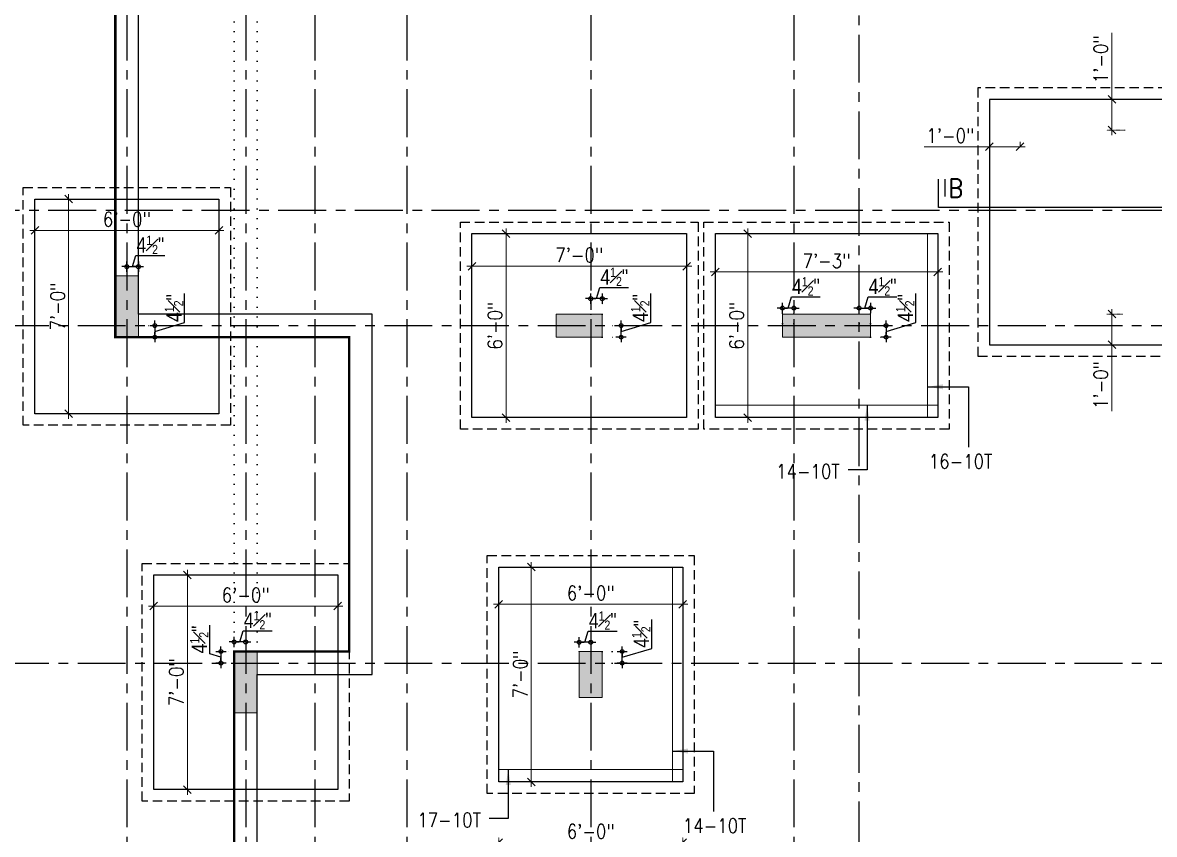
# Model space of a CAD drawing. Header units: inches. Extents: x 1259 to 4988, y 1085 to 3652.
# Drawn here: x 1835.7 to 2278.5, y 2632.8 to 2950.3 of the extents above; entities that cross this region are included whole.
import ezdxf
from ezdxf.enums import TextEntityAlignment as Align

# ---------------------------------------------------------------- set-up
doc = ezdxf.new("R2010")
doc.units = ezdxf.units.IN
doc.header["$LTSCALE"] = 15
doc.header["$MEASUREMENT"] = 0
doc.header["$PDMODE"] = 2
for name, pattern in [('CENTER', [2, 1.25, -0.25, 0.25, -0.25]), ('DOT', [0.25, 0, -0.25]), ('DOT2', [0.125, 0, -0.125]), ('HIDDEN', [0.375, 0.25, -0.125])]:
    doc.linetypes.add(name, pattern=pattern)
for name, color, linetype in [('_COL. HATCH_140', 252, 'Continuous'), ('CENTER', 30, 'CENTER'), ('DIMENSION', 160, 'Continuous'), ('FOT_LN', 242, 'Continuous'), ('SEC_LN', 154, 'Continuous'), ('Wall', 7, 'Continuous')]:
    doc.layers.add(name, color=color, linetype=linetype)
for name, color, linetype, lineweight in [('COL', 7, 'Continuous', 30), ('F DIM', 251, 'Continuous', 18), ('F STEEL', 2, 'Continuous', 20), ('F STEEL 1TEXT', 7, 'Continuous', 15), ('PCC_LN', 1, 'HIDDEN', 25)]:
    doc.layers.add(name, color=color, linetype=linetype, lineweight=lineweight)
doc.styles.add('Q1', font='g13f12d.shx', dxfattribs={"width": 0.8})
doc.styles.add('swis', font='swissc.ttf')
doc.styles.add('swis721cnbt', font='swissc.ttf')
doc.styles.add('VMS-ROMANS', font='romans.shx', dxfattribs={"width": 0.85})
doc.dimstyles.new('AA', dxfattribs={"dimtxt": 24, "dimasz": 12, "dimexe": 0.18, "dimexo": 0.0625, "dimgap": 1, "dimtad": 1, "dimzin": 0, "dimdsep": 46, "dimlunit": 4, "dimtxsty": 'swis', "dimblk": 'ARCHTICK', "dimcen": 0.09, "dimse1": 1, "dimse2": 1, "dimclrd": 7, "dimadec": 0, "dimazin": 0, "dimtfac": 0.5, "dimtofl": 0, "dimtmove": 0, "dimatfit": 3, "dimfxl": 1, "dimtolj": 1, "dimtzin": 0, "dimarcsym": 0})
doc.dimstyles.new('BH-STD', dxfattribs={"dimtxt": 10, "dimasz": 5, "dimexe": 0, "dimexo": 4, "dimgap": 2, "dimtad": 1, "dimzin": 1, "dimdsep": 46, "dimlunit": 4, "dimtxsty": 'Q1', "dimblk": 'ARCHTICK', "dimcen": 1, "dimdle": 4, "dimclrd": 250, "dimclre": 250, "dimclrt": 256, "dimadec": 0, "dimazin": 0, "dimtfac": 1, "dimtofl": 0, "dimtmove": 0, "dimatfit": 3, "dimfxl": 0.18, "dimtolj": 1, "dimtzin": 0, "dimlwd": -1, "dimlwe": -1, "dimarcsym": 0})
doc.dimstyles.get("Standard").update_dxf_attribs({"dimtxt": 6, "dimasz": 1, "dimexe": 0, "dimexo": 0, "dimgap": 0.5, "dimtad": 1, "dimdec": 1, "dimzin": 3, "dimdsep": 46, "dimlunit": 4, "dimtxsty": 'swis721cnbt', "dimblk": 'rp', "dimcen": 0.09, "dimclrd": 251, "dimclre": 3, "dimclrt": 160, "dimadec": 0, "dimazin": 0, "dimtfac": 0.6, "dimtdec": 1, "dimtofl": 0, "dimtmove": 0, "dimatfit": 3, "dimfxl": 9, "dimfrac": 1, "dimtolj": 1, "dimtzin": 0, "dimlwd": -1, "dimlwe": -1, "dimarcsym": 0})

# ---------------------------------------------------------------- blocks, each defined once
blk = doc.blocks.new('rp')
for p, q in [((0, 0), (-2, 0)), ((0, 2), (0, -2)), ((0, 0), (2, 0))]:
    blk.add_line(p, q)
blk.add_circle((0, 0), 0.75)
blk = doc.blocks.new('*D143')
at = {"layer": 'Defpoints', "color": 0, "transparency": 16777216}
for p in [(2057.94, 2842.34), (2057.94, 2836.28), (2062.44, 2836.28)]:
    blk.add_point(p, dxfattribs=at)
at = {"layer": 'DIMENSION', "color": 251, "transparency": 16777216}
for p, q in [((2060.19, 2842.34), (2061.5, 2846.72)), ((2061.5, 2846.72), (2072.77, 2846.72)), ((2061.44, 2842.34), (2058.94, 2842.34))]:
    blk.add_line(p, q, dxfattribs=at)
at = {"layer": 'DIMENSION', "color": 3, "linetype": 'DOT', "transparency": 16777216}
for p, q in [((2057.94, 2836.28), (2057.94, 2842.34)), ((2062.44, 2836.28), (2062.44, 2842.34))]:
    blk.add_line(p, q, dxfattribs=at)
at = {"layer": 'DIMENSION', "color": 251, "transparency": 16777216, "rotation": 180}
blk.add_blockref('rp', (2057.94, 2842.34), dxfattribs=at)
at = {"layer": 'DIMENSION', "color": 251, "transparency": 16777216}
blk.add_blockref('rp', (2062.44, 2842.34), dxfattribs=at)
at = {"layer": 'DIMENSION', "color": 160, "transparency": 16777216, "insert": (2067.13, 2850.84), "char_height": 6, "attachment_point": 5, "style": 'swis721cnbt'}
blk.add_mtext('\\A1;4{\\H0.6x;\\S1#2;}"', dxfattribs=at)
blk = doc.blocks.new('*D144')
at = {"layer": 'Defpoints', "color": 0, "transparency": 16777216}
for p in [(2132.94, 2838.65), (2132.94, 2832.59), (2137.44, 2832.59)]:
    blk.add_point(p, dxfattribs=at)
at = {"layer": 'DIMENSION', "color": 251, "transparency": 16777216}
for p, q in [((2135.19, 2838.65), (2136.5, 2843.03)), ((2136.5, 2843.03), (2147.77, 2843.03)), ((2136.44, 2838.65), (2133.94, 2838.65))]:
    blk.add_line(p, q, dxfattribs=at)
at = {"layer": 'DIMENSION', "color": 3, "linetype": 'DOT', "transparency": 16777216}
for p, q in [((2132.94, 2832.59), (2132.94, 2838.65)), ((2137.44, 2832.59), (2137.44, 2838.65))]:
    blk.add_line(p, q, dxfattribs=at)
at = {"layer": 'DIMENSION', "color": 251, "transparency": 16777216, "rotation": 180}
blk.add_blockref('rp', (2132.94, 2838.65), dxfattribs=at)
at = {"layer": 'DIMENSION', "color": 251, "transparency": 16777216}
blk.add_blockref('rp', (2137.44, 2838.65), dxfattribs=at)
at = {"layer": 'DIMENSION', "color": 160, "transparency": 16777216, "insert": (2142.13, 2847.15), "char_height": 6, "attachment_point": 5, "style": 'swis721cnbt'}
blk.add_mtext('\\A1;4{\\H0.6x;\\S1#2;}"', dxfattribs=at)
blk = doc.blocks.new('*D145')
at = {"layer": 'Defpoints', "color": 0, "transparency": 16777216}
for p in [(2167.44, 2838.65), (2162.94, 2832.59), (2167.44, 2832.59)]:
    blk.add_point(p, dxfattribs=at)
at = {"layer": 'DIMENSION', "color": 251, "transparency": 16777216}
for p, q in [((2165.19, 2838.65), (2166.5, 2843.03)), ((2166.5, 2843.03), (2177.77, 2843.03)), ((2163.94, 2838.65), (2166.44, 2838.65))]:
    blk.add_line(p, q, dxfattribs=at)
at = {"layer": 'DIMENSION', "color": 3, "linetype": 'DOT', "transparency": 16777216}
for p, q in [((2162.94, 2832.59), (2162.94, 2838.65)), ((2167.44, 2832.59), (2167.44, 2838.65))]:
    blk.add_line(p, q, dxfattribs=at)
at = {"layer": 'DIMENSION', "color": 251, "transparency": 16777216, "rotation": 180}
blk.add_blockref('rp', (2162.94, 2838.65), dxfattribs=at)
at = {"layer": 'DIMENSION', "color": 251, "transparency": 16777216}
blk.add_blockref('rp', (2167.44, 2838.65), dxfattribs=at)
at = {"layer": 'DIMENSION', "color": 160, "transparency": 16777216, "insert": (2172.13, 2847.15), "char_height": 6, "attachment_point": 5, "style": 'swis721cnbt'}
blk.add_mtext('\\A1;4{\\H0.6x;\\S1#2;}"', dxfattribs=at)
blk = doc.blocks.new('*D157')
at = {"layer": 'Defpoints', "color": 0, "transparency": 16777216}
for p in [(2062.43, 2704.29), (2070.22, 2704.29), (2062.43, 2699.78)]:
    blk.add_point(p, dxfattribs=at)
at = {"layer": 'DIMENSION', "color": 251, "transparency": 16777216}
for p, q in [((2081.84, 2705.53), (2081.84, 2716.79)), ((2070.22, 2702.04), (2081.84, 2705.53)), ((2070.22, 2700.78), (2070.22, 2703.29))]:
    blk.add_line(p, q, dxfattribs=at)
at = {"layer": 'DIMENSION', "color": 3, "linetype": 'DOT', "transparency": 16777216}
for p, q in [((2062.43, 2704.29), (2070.22, 2704.29)), ((2062.43, 2699.78), (2070.22, 2699.78))]:
    blk.add_line(p, q, dxfattribs=at)
at = {"layer": 'DIMENSION', "color": 251, "transparency": 16777216}
for p, rotation in [((2070.22, 2704.29), 90), ((2070.22, 2699.78), 270)]:
    blk.add_blockref('rp', p, dxfattribs=dict(at, rotation=rotation))
at = {"layer": 'DIMENSION', "color": 160, "transparency": 16777216, "insert": (2077.72, 2711.16), "char_height": 6, "attachment_point": 5, "rotation": 90, "style": 'swis721cnbt'}
blk.add_mtext('\\A1;4{\\H0.6x;\\S1#2;}"', dxfattribs=at)
blk = doc.blocks.new('*D182')
at = {"layer": 'Defpoints', "color": 0, "transparency": 16777216}
for p in [(1880.94, 2831.78), (1880.94, 2827.28), (1887.39, 2827.28)]:
    blk.add_point(p, dxfattribs=at)
at = {"layer": 'DIMENSION', "color": 251, "transparency": 16777216}
for p, q in [((1899.02, 2833.02), (1899.02, 2844.29)), ((1887.39, 2829.53), (1899.02, 2833.02)), ((1887.39, 2830.78), (1887.39, 2828.28))]:
    blk.add_line(p, q, dxfattribs=at)
at = {"layer": 'DIMENSION', "color": 3, "linetype": 'DOT', "transparency": 16777216}
for p, q in [((1880.94, 2831.78), (1887.39, 2831.78)), ((1880.94, 2827.28), (1887.39, 2827.28))]:
    blk.add_line(p, q, dxfattribs=at)
at = {"layer": 'DIMENSION', "color": 251, "transparency": 16777216}
for p, rotation in [((1887.39, 2831.78), 90), ((1887.39, 2827.28), 270)]:
    blk.add_blockref('rp', p, dxfattribs=dict(at, rotation=rotation))
at = {"layer": 'DIMENSION', "color": 160, "transparency": 16777216, "insert": (1894.89, 2838.65), "char_height": 6, "attachment_point": 5, "rotation": 90, "style": 'swis721cnbt'}
blk.add_mtext('\\A1;4{\\H0.6x;\\S1#2;}"', dxfattribs=at)
blk = doc.blocks.new('*D183')
at = {"layer": 'Defpoints', "color": 0, "transparency": 16777216}
for p in [(1880.94, 2854.86), (1876.44, 2851.28), (1880.94, 2851.28)]:
    blk.add_point(p, dxfattribs=at)
at = {"layer": 'DIMENSION', "color": 251, "transparency": 16777216}
for p, q in [((1878.69, 2854.86), (1880, 2859.23)), ((1880, 2859.23), (1891.27, 2859.23)), ((1877.44, 2854.86), (1879.94, 2854.86))]:
    blk.add_line(p, q, dxfattribs=at)
at = {"layer": 'DIMENSION', "color": 3, "linetype": 'DOT', "transparency": 16777216}
for p, q in [((1876.44, 2851.28), (1876.44, 2854.86)), ((1880.94, 2851.28), (1880.94, 2854.86))]:
    blk.add_line(p, q, dxfattribs=at)
at = {"layer": 'DIMENSION', "color": 251, "transparency": 16777216, "rotation": 180}
blk.add_blockref('rp', (1876.44, 2854.86), dxfattribs=at)
at = {"layer": 'DIMENSION', "color": 251, "transparency": 16777216}
blk.add_blockref('rp', (1880.94, 2854.86), dxfattribs=at)
at = {"layer": 'DIMENSION', "color": 160, "transparency": 16777216, "insert": (1885.63, 2863.36), "char_height": 6, "attachment_point": 5, "style": 'swis721cnbt'}
blk.add_mtext('\\A1;4{\\H0.6x;\\S1#2;}"', dxfattribs=at)
blk = doc.blocks.new('*D184')
at = {"layer": 'Defpoints', "color": 0, "transparency": 16777216}
for p in [(1919.97, 2704.28), (1913.26, 2699.78), (1918.43, 2699.78)]:
    blk.add_point(p, dxfattribs=at)
at = {"layer": 'DIMENSION', "color": 251, "transparency": 16777216}
for p, q in [((1908.89, 2703.34), (1908.89, 2714.61)), ((1913.26, 2702.03), (1908.89, 2703.34)), ((1913.26, 2703.28), (1913.26, 2700.78))]:
    blk.add_line(p, q, dxfattribs=at)
at = {"layer": 'DIMENSION', "color": 3, "linetype": 'DOT', "transparency": 16777216}
for p, q in [((1919.97, 2704.28), (1913.26, 2704.28)), ((1918.43, 2699.78), (1913.26, 2699.78))]:
    blk.add_line(p, q, dxfattribs=at)
at = {"layer": 'DIMENSION', "color": 251, "transparency": 16777216}
for p, rotation in [((1913.26, 2704.28), 90), ((1913.26, 2699.78), 270)]:
    blk.add_blockref('rp', p, dxfattribs=dict(at, rotation=rotation))
at = {"layer": 'DIMENSION', "color": 160, "transparency": 16777216, "insert": (1904.76, 2708.98), "char_height": 6, "attachment_point": 5, "rotation": 90, "style": 'swis721cnbt'}
blk.add_mtext('\\A1;4{\\H0.6x;\\S1#2;}"', dxfattribs=at)
blk = doc.blocks.new('*D185')
at = {"layer": 'Defpoints', "color": 0, "transparency": 16777216}
for p in [(1918.43, 2708.03), (1918.43, 2704.28), (1922.93, 2704.28)]:
    blk.add_point(p, dxfattribs=at)
at = {"layer": 'DIMENSION', "color": 251, "transparency": 16777216}
for p, q in [((1920.68, 2708.03), (1921.99, 2712.41)), ((1921.99, 2712.41), (1933.26, 2712.41)), ((1921.93, 2708.03), (1919.43, 2708.03))]:
    blk.add_line(p, q, dxfattribs=at)
at = {"layer": 'DIMENSION', "color": 3, "linetype": 'DOT', "transparency": 16777216}
for p, q in [((1918.43, 2704.28), (1918.43, 2708.03)), ((1922.93, 2704.28), (1922.93, 2708.03))]:
    blk.add_line(p, q, dxfattribs=at)
at = {"layer": 'DIMENSION', "color": 251, "transparency": 16777216, "rotation": 180}
blk.add_blockref('rp', (1918.43, 2708.03), dxfattribs=at)
at = {"layer": 'DIMENSION', "color": 251, "transparency": 16777216}
blk.add_blockref('rp', (1922.93, 2708.03), dxfattribs=at)
at = {"layer": 'DIMENSION', "color": 160, "transparency": 16777216, "insert": (1927.63, 2716.53), "char_height": 6, "attachment_point": 5, "style": 'swis721cnbt'}
blk.add_mtext('\\A1;4{\\H0.6x;\\S1#2;}"', dxfattribs=at)
blk = doc.blocks.new('*D213')
at = {"layer": 'Defpoints', "color": 0, "transparency": 16777216}
for p in [(2167.44, 2831.78), (2167.44, 2827.28), (2173.5, 2827.28)]:
    blk.add_point(p, dxfattribs=at)
at = {"layer": 'DIMENSION', "color": 251, "transparency": 16777216}
for p, q in [((2185.13, 2833.02), (2185.13, 2844.29)), ((2173.5, 2829.53), (2185.13, 2833.02)), ((2173.5, 2830.78), (2173.5, 2828.28))]:
    blk.add_line(p, q, dxfattribs=at)
at = {"layer": 'DIMENSION', "color": 3, "linetype": 'DOT', "transparency": 16777216}
for p, q in [((2167.44, 2831.78), (2173.5, 2831.78)), ((2167.44, 2827.28), (2173.5, 2827.28))]:
    blk.add_line(p, q, dxfattribs=at)
at = {"layer": 'DIMENSION', "color": 251, "transparency": 16777216}
for p, rotation in [((2173.5, 2831.78), 90), ((2173.5, 2827.28), 270)]:
    blk.add_blockref('rp', p, dxfattribs=dict(at, rotation=rotation))
at = {"layer": 'DIMENSION', "color": 160, "transparency": 16777216, "insert": (2181, 2838.65), "char_height": 6, "attachment_point": 5, "rotation": 90, "style": 'swis721cnbt'}
blk.add_mtext('\\A1;4{\\H0.6x;\\S1#2;}"', dxfattribs=at)
blk = doc.blocks.new('*D214')
at = {"layer": 'Defpoints', "color": 0, "transparency": 16777216}
for p in [(2053.43, 2707.89), (2053.43, 2704.29), (2057.93, 2704.29)]:
    blk.add_point(p, dxfattribs=at)
at = {"layer": 'DIMENSION', "color": 251, "transparency": 16777216}
for p, q in [((2055.68, 2707.89), (2056.99, 2712.27)), ((2056.99, 2712.27), (2068.26, 2712.27)), ((2056.93, 2707.89), (2054.43, 2707.89))]:
    blk.add_line(p, q, dxfattribs=at)
at = {"layer": 'DIMENSION', "color": 3, "linetype": 'DOT', "transparency": 16777216}
for p, q in [((2053.43, 2704.29), (2053.43, 2707.89)), ((2057.93, 2704.29), (2057.93, 2707.89))]:
    blk.add_line(p, q, dxfattribs=at)
at = {"layer": 'DIMENSION', "color": 251, "transparency": 16777216, "rotation": 180}
blk.add_blockref('rp', (2053.43, 2707.89), dxfattribs=at)
at = {"layer": 'DIMENSION', "color": 251, "transparency": 16777216}
blk.add_blockref('rp', (2057.93, 2707.89), dxfattribs=at)
at = {"layer": 'DIMENSION', "color": 160, "transparency": 16777216, "insert": (2062.63, 2716.39), "char_height": 6, "attachment_point": 5, "style": 'swis721cnbt'}
blk.add_mtext('\\A1;4{\\H0.6x;\\S1#2;}"', dxfattribs=at)
blk = doc.blocks.new('RTGHRTHTYJY')
at = {"layer": '_COL. HATCH_140', "ltscale": 9}
for points in [[(230665.27, -71835.07), (230674.27, -71835.07), (230674.27, -71811.07), (230665.27, -71811.07)], [(230837.77, -71826.07), (230837.77, -71835.07), (230855.77, -71835.07), (230855.77, -71826.07)], [(230926.27, -71826.07), (230926.27, -71835.07), (230960.77, -71835.07), (230960.77, -71826.07)], [(230711.77, -71982.07), (230720.77, -71982.07), (230720.77, -71958.07), (230711.77, -71958.07)], [(230855.77, -71958.06), (230846.77, -71958.06), (230846.77, -71976.06), (230855.77, -71976.06)]]:
    blk.add_hatch(color=256, dxfattribs=at).paths.add_polyline_path(points)
at = {"layer": 'COL', "lineweight": 13}
for points in [[(230665.27, -71835.07), (230674.27, -71835.07), (230674.27, -71811.07), (230665.27, -71811.07)], [(230837.77, -71826.07), (230837.77, -71835.07), (230855.77, -71835.07), (230855.77, -71826.07)], [(230926.27, -71826.07), (230926.27, -71835.07), (230960.77, -71835.07), (230960.77, -71826.07)], [(230711.77, -71982.07), (230720.77, -71982.07), (230720.77, -71958.07), (230711.77, -71958.07)], [(230855.77, -71958.06), (230846.77, -71958.06), (230846.77, -71976.06), (230855.77, -71976.06)]]:
    blk.add_lwpolyline(points, close=True, dxfattribs=at)
blk = doc.blocks.new('_OBLIQUE')
at = {"color": 0, "linetype": 'ByBlock'}
blk.add_line((-0.5, -0.5), (0.5, 0.5), dxfattribs=at)
blk = doc.blocks.new('*D13')
at = {"layer": 'Defpoints', "color": 0, "ltscale": 0.005, "transparency": 16777216}
for p in [(163315.53, -67319.91, 0), (163387.53, -67319.91, 0), (163315.53, -67332.14)]:
    blk.add_point(p, dxfattribs=at)
at = {"layer": 'F DIM', "color": 7, "linetype": 'DOT2', "ltscale": 0.005, "transparency": 16777216}
for p, q in [((163315.53, -67319.91), (163315.53, -67334.14)), ((163387.53, -67319.91), (163387.53, -67334.14))]:
    blk.add_line(p, q, dxfattribs=at)
at = {"layer": 'F DIM', "color": 7, "ltscale": 0.005, "transparency": 16777216}
blk.add_line((163389.53, -67332.14), (163313.53, -67332.14), dxfattribs=at)
at = {"layer": 'F DIM', "color": 7, "ltscale": 0.005, "transparency": 16777216, "xscale": 3, "yscale": 3, "zscale": 3, "rotation": 180}
blk.add_blockref('_OBLIQUE', (163315.53, -67332.14), dxfattribs=at)
at = {"layer": 'F DIM', "color": 7, "ltscale": 0.005, "transparency": 16777216, "xscale": 3, "yscale": 3, "zscale": 3}
blk.add_blockref('_OBLIQUE', (163387.53, -67332.14), dxfattribs=at)
at = {"layer": 'F DIM', "color": 0, "ltscale": 0.005, "transparency": 16777216, "insert": (163351.53, -67327.81), "char_height": 5.6, "attachment_point": 5, "style": 'VMS-ROMANS'}
blk.add_mtext('\\A1;6\'-0"', dxfattribs=at)
blk = doc.blocks.new('*D14')
at = {"layer": 'Defpoints', "color": 0, "ltscale": 0.005, "transparency": 16777216}
for p in [(163315.53, -67319.91, 0), (163315.53, -67403.91, 0), (163328.75, -67403.91)]:
    blk.add_point(p, dxfattribs=at)
at = {"layer": 'F DIM', "color": 7, "linetype": 'DOT2', "ltscale": 0.005, "transparency": 16777216}
for p, q in [((163315.53, -67319.91), (163330.75, -67319.91)), ((163315.53, -67403.91), (163330.75, -67403.91))]:
    blk.add_line(p, q, dxfattribs=at)
at = {"layer": 'F DIM', "color": 7, "ltscale": 0.005, "transparency": 16777216}
blk.add_line((163328.75, -67317.91), (163328.75, -67405.91), dxfattribs=at)
at = {"layer": 'F DIM', "color": 7, "ltscale": 0.005, "transparency": 16777216, "xscale": 3, "yscale": 3, "zscale": 3}
for p, rotation in [((163328.75, -67319.91), 90), ((163328.75, -67403.91), 270)]:
    blk.add_blockref('_OBLIQUE', p, dxfattribs=dict(at, rotation=rotation))
at = {"layer": 'F DIM', "color": 0, "ltscale": 0.005, "transparency": 16777216, "insert": (163324.42, -67361.91), "char_height": 5.6, "attachment_point": 5, "rotation": 90, "style": 'VMS-ROMANS'}
blk.add_mtext('\\A1;7\'-0"', dxfattribs=at)
blk = doc.blocks.new('*D17')
at = {"layer": 'Defpoints', "color": 0, "ltscale": 0.005, "transparency": 16777216}
for p in [(163269.03, -67172.91, 0), (163341.03, -67172.91, 0), (163269.03, -67185.14)]:
    blk.add_point(p, dxfattribs=at)
at = {"layer": 'F DIM', "color": 7, "linetype": 'DOT2', "ltscale": 0.005, "transparency": 16777216}
for p, q in [((163269.03, -67172.91), (163269.03, -67187.14)), ((163341.03, -67172.91), (163341.03, -67187.14))]:
    blk.add_line(p, q, dxfattribs=at)
at = {"layer": 'F DIM', "color": 7, "ltscale": 0.005, "transparency": 16777216}
blk.add_line((163343.03, -67185.14), (163267.03, -67185.14), dxfattribs=at)
at = {"layer": 'F DIM', "color": 7, "ltscale": 0.005, "transparency": 16777216, "xscale": 3, "yscale": 3, "zscale": 3, "rotation": 180}
blk.add_blockref('_OBLIQUE', (163269.03, -67185.14), dxfattribs=at)
at = {"layer": 'F DIM', "color": 7, "ltscale": 0.005, "transparency": 16777216, "xscale": 3, "yscale": 3, "zscale": 3}
blk.add_blockref('_OBLIQUE', (163341.03, -67185.14), dxfattribs=at)
at = {"layer": 'F DIM', "color": 0, "ltscale": 0.005, "transparency": 16777216, "insert": (163305.03, -67180.81), "char_height": 5.6, "attachment_point": 5, "style": 'VMS-ROMANS'}
blk.add_mtext('\\A1;6\'-0"', dxfattribs=at)
blk = doc.blocks.new('*D18')
at = {"layer": 'Defpoints', "color": 0, "ltscale": 0.005, "transparency": 16777216}
for p in [(163269.03, -67172.91, 0), (163269.03, -67256.91, 0), (163282.25, -67256.91)]:
    blk.add_point(p, dxfattribs=at)
at = {"layer": 'F DIM', "color": 7, "linetype": 'DOT2', "ltscale": 0.005, "transparency": 16777216}
for p, q in [((163269.03, -67172.91), (163284.25, -67172.91)), ((163269.03, -67256.91), (163284.25, -67256.91))]:
    blk.add_line(p, q, dxfattribs=at)
at = {"layer": 'F DIM', "color": 7, "ltscale": 0.005, "transparency": 16777216}
blk.add_line((163282.25, -67170.91), (163282.25, -67258.91), dxfattribs=at)
at = {"layer": 'F DIM', "color": 7, "ltscale": 0.005, "transparency": 16777216, "xscale": 3, "yscale": 3, "zscale": 3}
for p, rotation in [((163282.25, -67172.91), 90), ((163282.25, -67256.91), 270)]:
    blk.add_blockref('_OBLIQUE', p, dxfattribs=dict(at, rotation=rotation))
at = {"layer": 'F DIM', "color": 0, "ltscale": 0.005, "transparency": 16777216, "insert": (163277.92, -67214.91), "char_height": 5.6, "attachment_point": 5, "rotation": 90, "style": 'VMS-ROMANS'}
blk.add_mtext('\\A1;7\'-0"', dxfattribs=at)
blk = doc.blocks.new('*D43')
at = {"layer": 'Defpoints', "color": 0, "ltscale": 0.005, "transparency": 16777216}
for p in [(163450.54, -67424.64), (163450.54, -67436.91), (163522.54, -67436.91)]:
    blk.add_point(p, dxfattribs=at)
at = {"layer": 'F DIM', "color": 7, "ltscale": 0.005, "transparency": 16777216}
blk.add_line((163524.54, -67424.64), (163448.54, -67424.64), dxfattribs=at)
at = {"layer": 'F DIM', "color": 7, "linetype": 'DOT2', "ltscale": 0.005, "transparency": 16777216}
for p, q in [((163450.54, -67436.91), (163450.54, -67422.64)), ((163522.54, -67436.91), (163522.54, -67422.64))]:
    blk.add_line(p, q, dxfattribs=at)
at = {"layer": 'F DIM', "color": 7, "ltscale": 0.005, "transparency": 16777216, "xscale": 3, "yscale": 3, "zscale": 3, "rotation": 180}
blk.add_blockref('_OBLIQUE', (163450.54, -67424.64), dxfattribs=at)
at = {"layer": 'F DIM', "color": 7, "ltscale": 0.005, "transparency": 16777216, "xscale": 3, "yscale": 3, "zscale": 3}
blk.add_blockref('_OBLIQUE', (163522.54, -67424.64), dxfattribs=at)
at = {"layer": 'F DIM', "color": 0, "ltscale": 0.005, "transparency": 16777216, "insert": (163486.54, -67420.31), "char_height": 5.6, "attachment_point": 5, "style": 'VMS-ROMANS'}
blk.add_mtext('\\A1;6\'-0"', dxfattribs=at)
blk = doc.blocks.new('*D44')
at = {"layer": 'Defpoints', "color": 0, "ltscale": 0.005, "transparency": 16777216}
for p in [(163450.53, -67316.9), (163522.53, -67316.9), (163450.53, -67331.39)]:
    blk.add_point(p, dxfattribs=at)
at = {"layer": 'F DIM', "color": 7, "linetype": 'DOT2', "ltscale": 0.005, "transparency": 16777216}
for p, q in [((163450.53, -67316.9), (163450.53, -67333.39)), ((163522.53, -67316.9), (163522.53, -67333.39))]:
    blk.add_line(p, q, dxfattribs=at)
at = {"layer": 'F DIM', "color": 7, "ltscale": 0.005, "transparency": 16777216}
blk.add_line((163524.53, -67331.39), (163448.53, -67331.39), dxfattribs=at)
at = {"layer": 'F DIM', "color": 7, "ltscale": 0.005, "transparency": 16777216, "xscale": 3, "yscale": 3, "zscale": 3, "rotation": 180}
blk.add_blockref('_OBLIQUE', (163450.53, -67331.39), dxfattribs=at)
at = {"layer": 'F DIM', "color": 7, "ltscale": 0.005, "transparency": 16777216, "xscale": 3, "yscale": 3, "zscale": 3}
blk.add_blockref('_OBLIQUE', (163522.53, -67331.39), dxfattribs=at)
at = {"layer": 'F DIM', "color": 0, "ltscale": 0.005, "transparency": 16777216, "insert": (163486.53, -67327.06), "char_height": 5.6, "attachment_point": 5, "style": 'VMS-ROMANS'}
blk.add_mtext('\\A1;6\'-0"', dxfattribs=at)
blk = doc.blocks.new('*D45')
at = {"layer": 'Defpoints', "color": 0, "ltscale": 0.005, "transparency": 16777216}
for p in [(163450.53, -67316.9), (163450.53, -67400.9), (163463.27, -67400.9)]:
    blk.add_point(p, dxfattribs=at)
at = {"layer": 'F DIM', "color": 7, "ltscale": 0.005, "transparency": 16777216}
blk.add_line((163463.27, -67314.9), (163463.27, -67402.9), dxfattribs=at)
at = {"layer": 'F DIM', "color": 7, "linetype": 'DOT2', "ltscale": 0.005, "transparency": 16777216}
for p, q in [((163450.53, -67316.9), (163465.27, -67316.9)), ((163450.53, -67400.9), (163465.27, -67400.9))]:
    blk.add_line(p, q, dxfattribs=at)
at = {"layer": 'F DIM', "color": 7, "ltscale": 0.005, "transparency": 16777216, "xscale": 3, "yscale": 3, "zscale": 3}
for p, rotation in [((163463.27, -67316.9), 90), ((163463.27, -67400.9), 270)]:
    blk.add_blockref('_OBLIQUE', p, dxfattribs=dict(at, rotation=rotation))
at = {"layer": 'F DIM', "color": 0, "ltscale": 0.005, "transparency": 16777216, "insert": (163458.94, -67358.9), "char_height": 5.6, "attachment_point": 5, "rotation": 90, "style": 'VMS-ROMANS'}
blk.add_mtext('\\A1;7\'-0"', dxfattribs=at)
blk = doc.blocks.new('_ArchTick')
at = {"color": 0, "linetype": 'ByBlock', "const_width": 0.15}
blk.add_lwpolyline([(-0.5, -0.5), (0.5, 0.5)], dxfattribs=at)
blk = doc.blocks.new('*D46')
at = {"layer": 'Defpoints', "color": 0, "ltscale": 0.005, "transparency": 16777216}
for p in [(163440.04, -67186.41), (163524.04, -67186.41), (163440.04, -67199.15)]:
    blk.add_point(p, dxfattribs=at)
at = {"layer": 'F DIM', "color": 7, "linetype": 'DOT2', "ltscale": 0.005, "transparency": 16777216}
for p, q in [((163440.04, -67186.41), (163440.04, -67201.15)), ((163524.04, -67186.41), (163524.04, -67201.15))]:
    blk.add_line(p, q, dxfattribs=at)
at = {"layer": 'F DIM', "color": 7, "ltscale": 0.005, "transparency": 16777216}
blk.add_line((163526.04, -67199.15), (163438.04, -67199.15), dxfattribs=at)
at = {"layer": 'F DIM', "color": 7, "ltscale": 0.005, "transparency": 16777216, "xscale": 3, "yscale": 3, "zscale": 3, "rotation": 180}
blk.add_blockref('_OBLIQUE', (163440.04, -67199.15), dxfattribs=at)
at = {"layer": 'F DIM', "color": 7, "ltscale": 0.005, "transparency": 16777216, "xscale": 3, "yscale": 3, "zscale": 3}
blk.add_blockref('_OBLIQUE', (163524.04, -67199.15), dxfattribs=at)
at = {"layer": 'F DIM', "color": 0, "ltscale": 0.005, "transparency": 16777216, "insert": (163482.04, -67194.82), "char_height": 5.6, "attachment_point": 5, "style": 'VMS-ROMANS'}
blk.add_mtext('\\A1;7\'-0"', dxfattribs=at)
blk = doc.blocks.new('*D47')
at = {"layer": 'Defpoints', "color": 0, "ltscale": 0.005, "transparency": 16777216}
for p in [(163440.04, -67186.41), (163453.42, -67186.41), (163440.04, -67258.41)]:
    blk.add_point(p, dxfattribs=at)
at = {"layer": 'F DIM', "color": 7, "linetype": 'DOT2', "ltscale": 0.005, "transparency": 16777216}
for p, q in [((163440.04, -67186.41), (163455.42, -67186.41)), ((163440.04, -67258.41), (163455.42, -67258.41))]:
    blk.add_line(p, q, dxfattribs=at)
at = {"layer": 'F DIM', "color": 7, "ltscale": 0.005, "transparency": 16777216}
blk.add_line((163453.42, -67260.41), (163453.42, -67184.41), dxfattribs=at)
at = {"layer": 'F DIM', "color": 7, "ltscale": 0.005, "transparency": 16777216, "xscale": 3, "yscale": 3, "zscale": 3}
for p, rotation in [((163453.42, -67186.41), 90), ((163453.42, -67258.41), 270)]:
    blk.add_blockref('_OBLIQUE', p, dxfattribs=dict(at, rotation=rotation))
at = {"layer": 'F DIM', "color": 0, "ltscale": 0.005, "transparency": 16777216, "insert": (163449.09, -67222.41), "char_height": 5.6, "attachment_point": 5, "rotation": 90, "style": 'VMS-ROMANS'}
blk.add_mtext('\\A1;6\'-0"', dxfattribs=at)
blk = doc.blocks.new('*D48')
at = {"layer": 'Defpoints', "color": 0, "ltscale": 0.005, "transparency": 16777216}
for p in [(163535.29, -67186.41), (163622.29, -67186.41), (163535.29, -67201.39)]:
    blk.add_point(p, dxfattribs=at)
at = {"layer": 'F DIM', "color": 7, "linetype": 'DOT2', "ltscale": 0.005, "transparency": 16777216}
for p, q in [((163535.29, -67186.41), (163535.29, -67203.39)), ((163622.29, -67186.41), (163622.29, -67203.39))]:
    blk.add_line(p, q, dxfattribs=at)
at = {"layer": 'F DIM', "color": 7, "ltscale": 0.005, "transparency": 16777216}
blk.add_line((163624.29, -67201.39), (163533.29, -67201.39), dxfattribs=at)
at = {"layer": 'F DIM', "color": 7, "ltscale": 0.005, "transparency": 16777216, "xscale": 3, "yscale": 3, "zscale": 3, "rotation": 180}
blk.add_blockref('_OBLIQUE', (163535.29, -67201.39), dxfattribs=at)
at = {"layer": 'F DIM', "color": 7, "ltscale": 0.005, "transparency": 16777216, "xscale": 3, "yscale": 3, "zscale": 3}
blk.add_blockref('_OBLIQUE', (163622.29, -67201.39), dxfattribs=at)
at = {"layer": 'F DIM', "color": 0, "ltscale": 0.005, "transparency": 16777216, "insert": (163578.79, -67197.06), "char_height": 5.6, "attachment_point": 5, "style": 'VMS-ROMANS'}
blk.add_mtext('\\A1;7\'-3"', dxfattribs=at)
blk = doc.blocks.new('*D49')
at = {"layer": 'Defpoints', "color": 0, "ltscale": 0.005, "transparency": 16777216}
for p in [(163535.29, -67186.41), (163535.29, -67258.41), (163547.97, -67258.41)]:
    blk.add_point(p, dxfattribs=at)
at = {"layer": 'F DIM', "color": 7, "linetype": 'DOT2', "ltscale": 0.005, "transparency": 16777216}
for p, q in [((163535.29, -67186.41), (163549.97, -67186.41)), ((163535.29, -67258.41), (163549.97, -67258.41))]:
    blk.add_line(p, q, dxfattribs=at)
at = {"layer": 'F DIM', "color": 7, "ltscale": 0.005, "transparency": 16777216}
blk.add_line((163547.97, -67184.41), (163547.97, -67260.41), dxfattribs=at)
at = {"layer": 'F DIM', "color": 7, "ltscale": 0.005, "transparency": 16777216, "xscale": 3, "yscale": 3, "zscale": 3}
for p, rotation in [((163547.97, -67186.41), 90), ((163547.97, -67258.41), 270)]:
    blk.add_blockref('_OBLIQUE', p, dxfattribs=dict(at, rotation=rotation))
at = {"layer": 'F DIM', "color": 0, "ltscale": 0.005, "transparency": 16777216, "insert": (163543.63, -67222.41), "char_height": 5.6, "attachment_point": 5, "rotation": 90, "style": 'VMS-ROMANS'}
blk.add_mtext('\\A1;6\'-0"', dxfattribs=at)
blk = doc.blocks.new('*D89')
at = {"layer": 'Defpoints', "color": 0, "ltscale": 0.005, "transparency": 16777216}
for p in [(163642.54, -67152.43), (163642.54, -67152.43), (163654.54, -67152.43)]:
    blk.add_point(p, dxfattribs=at)
at = {"layer": 'F DIM', "color": 7, "ltscale": 0.005, "transparency": 16777216}
for p, q in [((163642.54, -67152.43), (163616.96, -67152.43)), ((163656.54, -67152.43), (163642.54, -67152.43))]:
    blk.add_line(p, q, dxfattribs=at)
at = {"layer": 'F DIM', "color": 7, "linetype": 'DOT2', "ltscale": 0.005, "transparency": 16777216}
for p, q in [((163642.54, -67152.43), (163642.54, -67150.43)), ((163654.54, -67152.43), (163654.54, -67150.43))]:
    blk.add_line(p, q, dxfattribs=at)
at = {"layer": 'F DIM', "color": 7, "ltscale": 0.005, "transparency": 16777216, "xscale": 3, "yscale": 3, "zscale": 3, "rotation": 180}
blk.add_blockref('_OBLIQUE', (163642.54, -67152.43), dxfattribs=at)
at = {"layer": 'F DIM', "color": 7, "ltscale": 0.005, "transparency": 16777216, "xscale": 3, "yscale": 3, "zscale": 3}
blk.add_blockref('_OBLIQUE', (163654.54, -67152.43), dxfattribs=at)
at = {"layer": 'F DIM', "color": 0, "ltscale": 0.005, "transparency": 16777216, "insert": (163627.26, -67148.09), "char_height": 5.6, "attachment_point": 5, "style": 'VMS-ROMANS'}
blk.add_mtext('\\A1;1\'-0"', dxfattribs=at)
blk = doc.blocks.new('*D90')
at = {"layer": 'Defpoints', "color": 0, "ltscale": 0.005, "transparency": 16777216}
for p in [(163690.44, -67133.91), (163695.65, -67133.91), (163695.65, -67145.91)]:
    blk.add_point(p, dxfattribs=at)
at = {"layer": 'F DIM', "color": 7, "ltscale": 0.005, "transparency": 16777216}
for p, q in [((163690.44, -67133.91), (163690.44, -67107.89)), ((163690.44, -67147.91), (163690.44, -67133.91))]:
    blk.add_line(p, q, dxfattribs=at)
at = {"layer": 'F DIM', "color": 7, "linetype": 'DOT2', "ltscale": 0.005, "transparency": 16777216}
for p, q in [((163695.65, -67133.91), (163688.44, -67133.91)), ((163695.65, -67145.91), (163688.44, -67145.91))]:
    blk.add_line(p, q, dxfattribs=at)
at = {"layer": 'F DIM', "color": 7, "ltscale": 0.005, "transparency": 16777216, "xscale": 3, "yscale": 3, "zscale": 3}
for p, rotation in [((163690.44, -67133.91), 90), ((163690.44, -67145.91), 270)]:
    blk.add_blockref('_OBLIQUE', p, dxfattribs=dict(at, rotation=rotation))
at = {"layer": 'F DIM', "color": 0, "ltscale": 0.005, "transparency": 16777216, "insert": (163686.11, -67118.18), "char_height": 5.6, "attachment_point": 5, "rotation": 90, "style": 'VMS-ROMANS'}
blk.add_mtext('\\A1;1\'-0"', dxfattribs=at)
blk = doc.blocks.new('*D91')
at = {"layer": 'Defpoints', "color": 0, "ltscale": 0.005, "transparency": 16777216}
for p in [(163694.78, -67217.91), (163690.44, -67229.91), (163694.78, -67229.91)]:
    blk.add_point(p, dxfattribs=at)
at = {"layer": 'F DIM', "color": 7, "linetype": 'DOT2', "ltscale": 0.005, "transparency": 16777216}
for p, q in [((163694.78, -67217.91), (163688.44, -67217.91)), ((163694.78, -67229.91), (163688.44, -67229.91))]:
    blk.add_line(p, q, dxfattribs=at)
at = {"layer": 'F DIM', "color": 7, "ltscale": 0.005, "transparency": 16777216}
for p, q in [((163690.44, -67215.91), (163690.44, -67229.91)), ((163690.44, -67229.91), (163690.44, -67255.93))]:
    blk.add_line(p, q, dxfattribs=at)
at = {"layer": 'F DIM', "color": 7, "ltscale": 0.005, "transparency": 16777216, "xscale": 3, "yscale": 3, "zscale": 3}
for p, rotation in [((163690.44, -67217.91), 90), ((163690.44, -67229.91), 270)]:
    blk.add_blockref('_OBLIQUE', p, dxfattribs=dict(at, rotation=rotation))
at = {"layer": 'F DIM', "color": 0, "ltscale": 0.005, "transparency": 16777216, "insert": (163686.11, -67245.63), "char_height": 5.6, "attachment_point": 5, "rotation": 90, "style": 'VMS-ROMANS'}
blk.add_mtext('\\A1;1\'-0"', dxfattribs=at)
blk = doc.blocks.new('*D215')
at = {"layer": 'Defpoints', "color": 0, "transparency": 16777216}
for p in [(2062.44, 2831.78), (2069.82, 2831.78), (2062.44, 2827.28)]:
    blk.add_point(p, dxfattribs=at)
at = {"layer": 'DIMENSION', "color": 251, "transparency": 16777216}
for p, q in [((2081.45, 2833.02), (2081.45, 2844.29)), ((2069.82, 2829.53), (2081.45, 2833.02)), ((2069.82, 2828.28), (2069.82, 2830.78))]:
    blk.add_line(p, q, dxfattribs=at)
at = {"layer": 'DIMENSION', "color": 3, "linetype": 'DOT', "transparency": 16777216}
for p, q in [((2062.44, 2831.78), (2069.82, 2831.78)), ((2062.44, 2827.28), (2069.82, 2827.28))]:
    blk.add_line(p, q, dxfattribs=at)
at = {"layer": 'DIMENSION', "color": 251, "transparency": 16777216}
for p, rotation in [((2069.82, 2831.78), 90), ((2069.82, 2827.28), 270)]:
    blk.add_blockref('rp', p, dxfattribs=dict(at, rotation=rotation))
at = {"layer": 'DIMENSION', "color": 160, "transparency": 16777216, "insert": (2077.32, 2838.65), "char_height": 6, "attachment_point": 5, "rotation": 90, "style": 'swis721cnbt'}
blk.add_mtext('\\A1;4{\\H0.6x;\\S1#2;}"', dxfattribs=at)
blk = doc.blocks.new('*D95')
at = {"layer": 'Defpoints', "color": 0, "transparency": 16777216}
for p in [(1918.44, 3254.26), (1918.44, 2704.28), (1927.43, 2704.28)]:
    blk.add_point(p, dxfattribs=at)
at = {"layer": 'DIMENSION', "color": 3, "linetype": 'DOT', "transparency": 16777216}
for p, q in [((1918.44, 2704.28), (1918.44, 3254.26)), ((1927.43, 2704.28), (1927.43, 3254.26))]:
    blk.add_line(p, q, dxfattribs=at)
at = {"layer": 'DIMENSION', "color": 251, "transparency": 16777216}
blk.add_line((1926.43, 3254.26), (1919.44, 3254.26), dxfattribs=at)
at = {"layer": 'DIMENSION', "color": 251, "transparency": 16777216, "rotation": 180}
blk.add_blockref('rp', (1918.44, 3254.26), dxfattribs=at)
at = {"layer": 'DIMENSION', "color": 251, "transparency": 16777216}
blk.add_blockref('rp', (1927.43, 3254.26), dxfattribs=at)
at = {"layer": 'DIMENSION', "color": 160, "transparency": 16777216, "insert": (1922.94, 3257.84), "char_height": 6, "attachment_point": 5, "style": 'swis721cnbt'}
blk.add_mtext('\\A1;9"', dxfattribs=at)
blk = doc.blocks.new('GERFGERGER')
at = {"layer": 'F STEEL', "color": 140}
for p, q in [((163618.345, -67258.407), (163618.345, -67186.407)), ((163535.285, -67253.588), (163622.285, -67253.588)), ((163518.586, -67400.897), (163518.586, -67316.897)), ((163450.526, -67396.078), (163522.526, -67396.078))]:
    blk.add_line(p, q, dxfattribs=at)
at = {"layer": 'FOT_LN'}
for points in [[(163741.535, -67133.907), (163642.535, -67133.907), (163642.535, -67229.907), (163741.535, -67229.907)], [(163269.026, -67172.907), (163341.026, -67172.907), (163341.026, -67256.907), (163269.026, -67256.907)], [(163524.035, -67186.406), (163524.035, -67258.406), (163440.035, -67258.406), (163440.035, -67186.406)], [(163535.285, -67258.407), (163535.285, -67186.407), (163622.285, -67186.407), (163622.285, -67258.407)], [(163315.526, -67319.909), (163387.526, -67319.909), (163387.526, -67403.909), (163315.526, -67403.909)], [(163450.526, -67316.897), (163522.526, -67316.897), (163522.526, -67400.897), (163450.526, -67400.897)]]:
    blk.add_lwpolyline(points, close=True, dxfattribs=at)
at = {"layer": 'PCC_LN', "color": 64}
for points in [[(163746.035, -67129.407), (163638.035, -67129.407), (163638.035, -67234.407), (163746.035, -67234.407)], [(163264.526, -67168.407), (163345.526, -67168.407), (163345.526, -67261.407), (163264.526, -67261.407)], [(163528.535, -67181.906), (163528.535, -67262.906), (163435.535, -67262.906), (163435.535, -67181.906)], [(163530.785, -67262.907), (163530.785, -67181.907), (163626.785, -67181.907), (163626.785, -67262.907)], [(163311.026, -67315.409), (163392.026, -67315.409), (163392.026, -67408.409), (163311.026, -67408.409)], [(163446.026, -67312.397), (163527.026, -67312.397), (163527.026, -67405.397), (163446.026, -67405.397)]]:
    blk.add_lwpolyline(points, close=True, dxfattribs=at)
at = {"layer": 'SEC_LN'}
blk.add_line((163625.034, -67165.093, 0), (163625.034, -67171.931, 0), dxfattribs=at)
at = {"layer": 'SEC_LN', "elevation": 0}
blk.add_lwpolyline([(163758.955, -67165.093), (163758.955, -67176.183), (163622.581, -67176.183), (163622.581, -67165.093)], dxfattribs=at)
at = {"layer": 'Wall'}
blk.add_blockref('RTGHRTHTYJY', (-67364.739, 4608.166), dxfattribs=at)
at = {"layer": 'F STEEL 1TEXT', "style": 'VMS-ROMANS', "width": 0.85}
for s, p in [('16-10T', (163618.808, -67280.037, 0)), ('14-10T', (163559.061, -67283.945)), ('17-10T', (163418.679, -67420.332)), ('14-10T', (163522.564, -67422.526, 0))]:
    blk.add_text(s, height=5.6, dxfattribs=at).set_placement(p, align=Align.BOTTOM_LEFT)
at = {"layer": 'SEC_LN', "style": 'VMS-ROMANS', "width": 0.85}
blk.add_text('B', height=7.301, dxfattribs=at).set_placement((163626.523, -67174.491, 0), align=Align.BOTTOM_LEFT)
at = {"layer": 'F DIM', "color": 0, "ltscale": 0.005}
for base, p1, p2, picture, middle in [((163690.445, -67133.907), (163695.646, -67145.907), (163695.646, -67133.907), '*D90', (163690.445, -67118.183)), ((163690.445, -67229.907), (163694.778, -67217.907), (163694.778, -67229.907), '*D91', (163690.445, -67245.632))]:
    dim = blk.add_linear_dim(base=base, p1=p1, p2=p2, angle=90, dimstyle='BH-STD', override={"dimtxt": 5.6, "dimasz": 3, "dimexe": 2, "dimexo": 0, "dimgap": 1, "dimtxsty": 'VMS-ROMANS', "dimblk1": 'OBLIQUE', "dimblk2": 'OBLIQUE', "dimsah": 1, "dimdle": 2, "dimclrd": 7, "dimclre": 7, "dimclrt": 0, "dimfxl": 100, "dimfxlon": 1}, dxfattribs=at)
    dim.commit()
    dim.dimension.update_dxf_attribs({"geometry": picture, "text_midpoint": middle, "dimtype": 128})
dim = blk.add_linear_dim(base=(163642.535, -67152.426), p1=(163654.535, -67152.426), p2=(163642.535, -67152.426), dimstyle='BH-STD', override={"dimtxt": 5.6, "dimasz": 3, "dimexe": 2, "dimexo": 0, "dimgap": 1, "dimtxsty": 'VMS-ROMANS', "dimblk1": 'OBLIQUE', "dimblk2": 'OBLIQUE', "dimsah": 1, "dimdle": 2, "dimclrd": 7, "dimclre": 7, "dimclrt": 0, "dimfxl": 100, "dimfxlon": 1}, dxfattribs=at)
dim.commit()
dim.dimension.update_dxf_attribs({"geometry": '*D89', "text_midpoint": (163627.256, -67152.426), "dimtype": 128})
for base, p1, p2, picture, middle in [((163269.026, -67185.143, 0), (163341.026, -67172.907), (163269.026, -67172.907), '*D17', (163305.026, -67180.81, 0)), ((163440.035, -67199.153), (163524.035, -67186.406), (163440.035, -67186.406), '*D46', (163482.035, -67194.819)), ((163535.285, -67201.394), (163622.285, -67186.407), (163535.285, -67186.407), '*D48', (163578.785, -67197.061)), ((163315.526, -67332.144, 0), (163387.526, -67319.909), (163315.526, -67319.909), '*D13', (163351.526, -67327.811, 0)), ((163450.526, -67331.39), (163522.526, -67316.897), (163450.526, -67316.897), '*D44', (163486.526, -67327.057)), ((163450.535, -67424.645), (163522.535, -67436.907), (163450.535, -67436.907), '*D43', (163486.535, -67420.311))]:
    dim = blk.add_linear_dim(base=base, p1=p1, p2=p2, dimstyle='BH-STD', override={"dimtxt": 5.6, "dimasz": 3, "dimexe": 2, "dimexo": 0, "dimgap": 1, "dimtxsty": 'VMS-ROMANS', "dimblk1": 'OBLIQUE', "dimblk2": 'OBLIQUE', "dimsah": 1, "dimdle": 2, "dimclrd": 7, "dimclre": 7, "dimclrt": 0, "dimfxl": 100, "dimfxlon": 1}, dxfattribs=at)
    dim.commit()
    dim.dimension.update_dxf_attribs({"geometry": picture, "text_midpoint": middle})
for base, p1, p2, picture, middle in [((163282.253, -67256.907, 0), (163269.026, -67172.907), (163269.026, -67256.907), '*D18', (163277.92, -67214.907, 0)), ((163453.423, -67186.406), (163440.035, -67258.406), (163440.035, -67186.406), '*D47', (163449.09, -67222.406)), ((163547.965, -67258.407), (163535.285, -67186.407), (163535.285, -67258.407), '*D49', (163543.632, -67222.407)), ((163463.273, -67400.897), (163450.526, -67316.897), (163450.526, -67400.897), '*D45', (163458.94, -67358.897)), ((163328.753, -67403.909, 0), (163315.526, -67319.909), (163315.526, -67403.909), '*D14', (163324.42, -67361.909, 0))]:
    dim = blk.add_linear_dim(base=base, p1=p1, p2=p2, angle=90, dimstyle='BH-STD', override={"dimtxt": 5.6, "dimasz": 3, "dimexe": 2, "dimexo": 0, "dimgap": 1, "dimtxsty": 'VMS-ROMANS', "dimblk1": 'OBLIQUE', "dimblk2": 'OBLIQUE', "dimsah": 1, "dimdle": 2, "dimclrd": 7, "dimclre": 7, "dimclrt": 0, "dimfxl": 100, "dimfxlon": 1}, dxfattribs=at)
    dim.commit()
    dim.dimension.update_dxf_attribs({"geometry": picture, "text_midpoint": middle})
at = {"layer": 'F STEEL 1TEXT'}
for points in [[(163618.345, -67246.34), (163634.366, -67246.34), (163634.366, -67270.02)], [(163594.643, -67253.588), (163594.643, -67278.839), (163587.207, -67278.839)], [(163518.586, -67388.83), (163534.607, -67388.83), (163534.607, -67412.51)], [(163454.261, -67396.078), (163454.261, -67415.293), (163446.825, -67415.293)]]:
    blk.add_leader(points, dimstyle='AA', override={"dimasz": 6, "dimtad": 0, "dimfxlon": 1, "dimarcsym": 1}, dxfattribs=at)

msp = doc.modelspace()

# ---------------------------------------------------------------- linework, layer by layer
at = {"layer": 'CENTER'}
for p, q in [((1876.44, 3254.263), (1876.44, 1756.865)), ((1922.93, 3254.263), (1922.93, 1756.865)), ((1949.94, 3254.263), (1949.94, 1756.865)), ((1985.94, 3254.263, 0), (1985.94, 1756.865, 0)), ((2057.94, 3254.263), (2057.94, 1756.865)), ((2137.44, 3254.263), (2137.44, 1756.865)), ((2162.94, 1756.865, 0), (2162.94, 3254.263, 0)), ((2824.44, 2876.782, 0), (1617.199, 2876.782, 0)), ((1617.199, 2831.784), (2824.44, 2831.784)), ((1617.199, 2699.781), (2824.44, 2699.781))]:
    msp.add_line(p, q, dxfattribs=at)
at = {"layer": 'DIMENSION', "const_width": 1}
msp.add_lwpolyline([(2359.44, 2272.283), (2167.44, 2272.283), (2167.44, 2212.283), (1981.44, 2212.283), (1981.44, 2566.283), (1883.562, 2566.283), (1918.44, 2566.283), (1918.44, 2704.281), (1963.44, 2704.281), (1963.44, 2827.283), (1871.94, 2827.283), (1871.94, 3025.283)], dxfattribs=at)
at = {"layer": 'Wall'}
for points in [[(2359.44, 2212.283), (2359.44, 2272.283), (2167.44, 2272.283), (2167.44, 2212.283), (1981.44, 2212.283), (1981.44, 2566.283), (1918.44, 2566.283), (1918.442, 2704.281), (1963.44, 2704.281), (1963.44, 2827.283), (1871.94, 2827.283), (1871.94, 3025.283), (2132.94, 3025.283), (2132.94, 3154.694), (2378.94, 3152.767), (2378.94, 3025.283), (2639.94, 3025.283), (2639.94, 2827.283), (2593.44, 2827.283), (2593.44, 2575.283), (2639.94, 2575.283), (2639.94, 2365.283), (2593.44, 2365.283), (2593.441, 2212.283)], [(2368.44, 2221.283), (2368.44, 2281.283), (2158.44, 2281.283), (2158.44, 2221.283), (1990.44, 2221.283), (1990.44, 2575.283), (1927.441, 2575.283), (1927.442, 2695.281), (1972.44, 2695.281), (1972.44, 2836.283), (1880.94, 2836.283), (1880.94, 3016.283), (2141.94, 3016.283), (2141.94, 3145.623), (2369.94, 3143.837), (2369.94, 3016.283), (2630.94, 3016.283), (2630.94, 2836.283), (2584.44, 2836.283), (2584.44, 2566.283), (2630.94, 2566.283), (2630.94, 2374.283), (2584.44, 2374.283), (2584.441, 2221.283)]]:
    msp.add_lwpolyline(points, close=True, dxfattribs=at)

# ---------------------------------------------------------------- block references
at = {"layer": 'DIMENSION'}
msp.add_blockref('GERFGERGER', (-161428.595, 70054.19), dxfattribs=at)

# ---------------------------------------------------------------- dimensions: what is measured, and where the dimension line sits
for base, p1, p2, override, picture, middle in [((1918.44, 3254.263), (1927.43, 2704.281), (1918.44, 2704.281), {"dimfxl": 0.179688}, '*D95', (1922.935, 3257.843)), ((1880.94, 2854.858), (1876.44, 2851.283), (1880.94, 2851.283), {"dimtmove": 1, "dimfxl": 0.179688}, '*D183', (1880.503, 2863.359)), ((2057.94, 2842.342), (2062.44, 2836.284), (2057.94, 2836.284), {"dimtmove": 1, "dimfxl": 0.179688}, '*D143', (2062.003, 2850.844)), ((2132.94, 2838.651), (2137.44, 2832.593), (2132.94, 2832.593), {"dimtmove": 1, "dimfxl": 0.179688}, '*D144', (2137.003, 2847.153)), ((1918.43, 2708.03), (1922.93, 2704.281), (1918.43, 2704.281), {"dimtmove": 1, "dimfxl": 0.179688}, '*D185', (1922.493, 2716.531)), ((2053.431, 2707.889), (2057.931, 2704.293), (2053.431, 2704.293), {"dimtmove": 1, "dimfxl": 0.179688}, '*D214', (2057.493, 2716.391))]:
    dim = msp.add_linear_dim(base=base, p1=p1, p2=p2, dimstyle='Standard', override=override, dxfattribs=at)
    dim.commit()
    dim.dimension.update_dxf_attribs({"geometry": picture, "text_midpoint": middle})
for base, p1, p2, angle, picture, middle in [((1887.388, 2827.283), (1880.94, 2831.784), (1880.94, 2827.283), 90, '*D182', (1894.889, 2833.522)), ((2069.823, 2831.784), (2062.44, 2827.284), (2062.44, 2831.784), 90, '*D215', (2077.325, 2833.523)), ((2167.44, 2838.651), (2162.94, 2832.593), (2167.44, 2832.593), 180, '*D145', (2167.003, 2847.153)), ((2173.502, 2827.284), (2167.44, 2831.784), (2167.44, 2827.284), 270, '*D213', (2181.003, 2833.523)), ((1913.262, 2699.781), (1919.974, 2704.281), (1918.43, 2699.781), 90, '*D184', (1904.761, 2703.844)), ((2070.217, 2704.293), (2062.431, 2699.781), (2062.431, 2704.293), 90, '*D157', (2077.719, 2706.025))]:
    dim = msp.add_linear_dim(base=base, p1=p1, p2=p2, angle=angle, dimstyle='Standard', override={"dimtmove": 1, "dimfxl": 0.179688}, dxfattribs=at)
    dim.commit()
    dim.dimension.update_dxf_attribs({"geometry": picture, "text_midpoint": middle})

doc.saveas('drawing.dxf')
